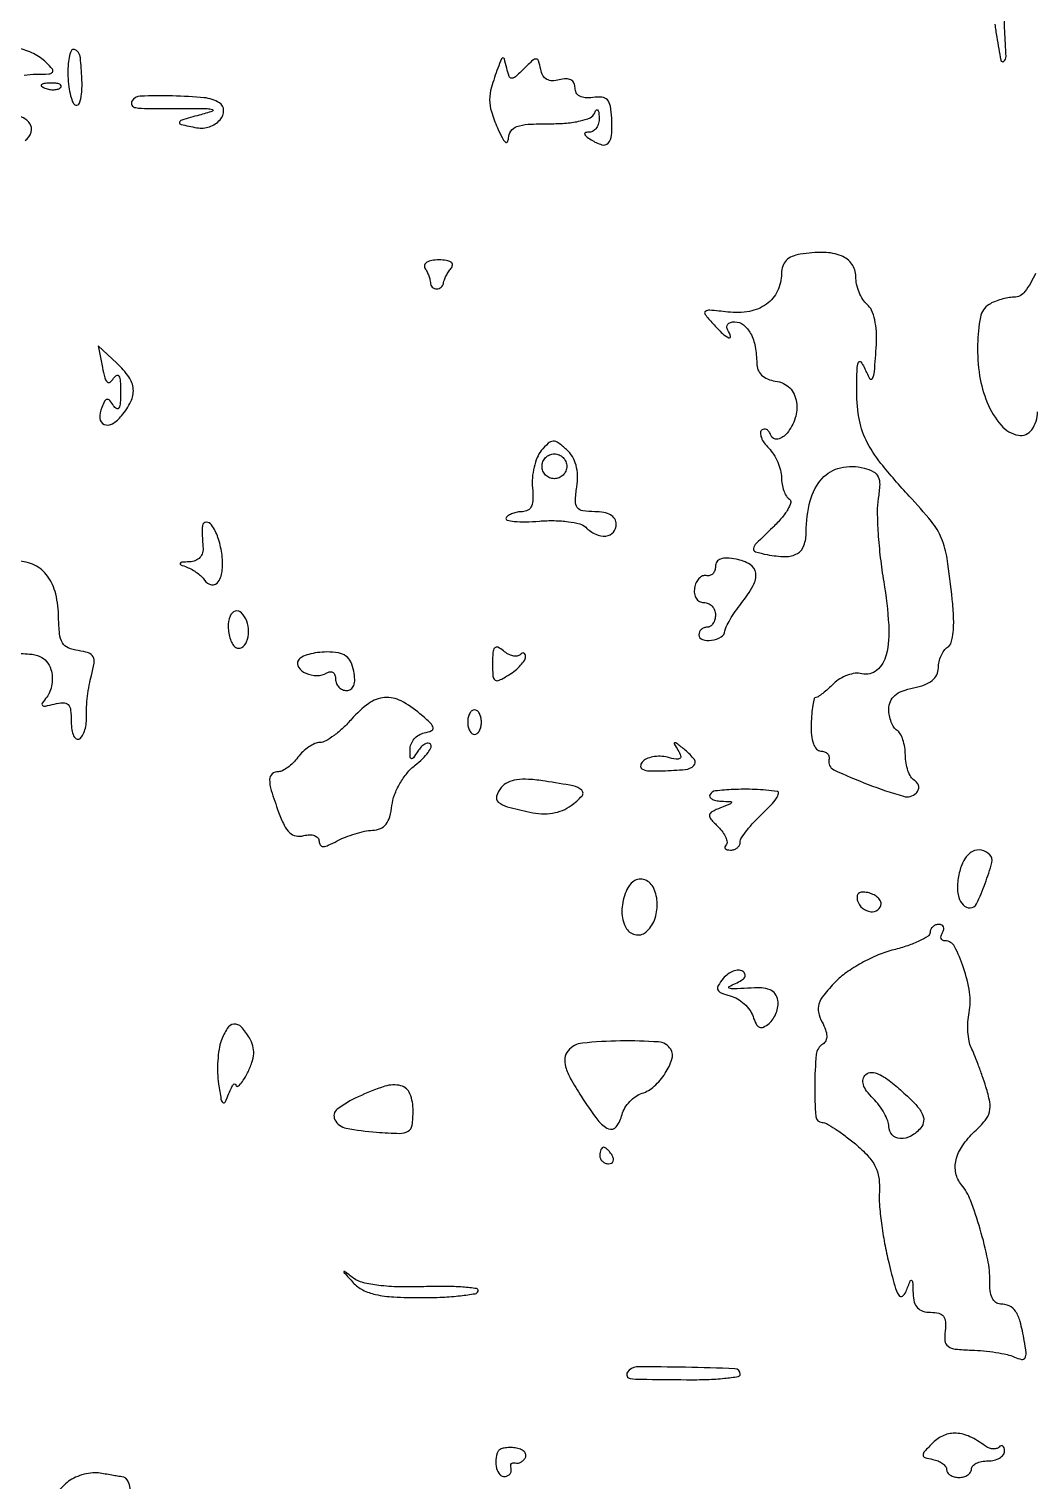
# Model space of a CAD drawing. Extents: x 0 to 5034, y 0 to 2560.
# Drawn here: x 3751.9 to 3873.6, y 794.6 to 970.5 of the extents above; entities that cross this region are included whole.
import ezdxf

# ---------------------------------------------------------------- set-up
doc = ezdxf.new("R2010")
doc.units = 0

msp = doc.modelspace()

# ---------------------------------------------------------------- linework, layer by layer
for points in [[(3868.829277, 971.071341, 0.006991), (3869.063263, 969.5, 0.007487), (3869.563766, 966.698293, 0.558886), (3869.920737, 966.564024, 0.242879), (3870.197081, 967.159098, 0.006016), (3870.030596, 970.25, -0.033484), (3870.032066, 971.585529, -0.118866)], [(3751.312371, 964.894358, -0.037625), (3752.714286, 965, 0.011345), (3754.265873, 965.035209, 0.203772), (3754.705233, 965.246046, 0.369108), (3754.710454, 965.615008, 0.026815), (3753.964286, 966.421352, 0.078514), (3752.426339, 967.505008, 0.067716), (3750.549615, 968.13086, 0.106449)], [(3751.40732, 956.968737, 0.187087), (3752.149881, 957.968234, 0.227095), (3751.954564, 959.056725, 0.151329), (3750.925, 959.833333, -0.174672)], [(3873.750839, 940.872287, -0.05662), (3872.480064, 938.66331, -0.235823), (3871.152175, 937.984687, 0.042044), (3870.420233, 937.916193, 0.026581), (3869.584874, 937.720163, 0.026632), (3868.778728, 937.437812, 0.043673), (3868.136759, 937.105683, 0.207044), (3867.093976, 935.574067, 0.042507), (3866.745084, 932.246518, 0.043068), (3866.996295, 928.478942, 0.060082), (3867.905089, 925.229135, 0.077828), (3869.587415, 922.473092, 0.173045), (3871.686848, 921.257854, 0.29412), (3873.315398, 921.927444, 0.153335), (3874, 924.107323, -0.064383)], [(3749.871715, 894.817666, -0.021789), (3751.937929, 894.756136, -0.079883), (3753.207719, 894.455112, -0.124231), (3754.011358, 893.857526, -0.094499), (3754.535332, 892.88868, -0.063835), (3754.691857, 892.027702, -0.0508), (3754.645395, 891.083599, -0.052285), (3754.415489, 890.202215, -0.083465), (3754.025468, 889.530687, 0.023483), (3753.486274, 888.815145, 0.373824), (3753.518994, 888.535968, 0.239386), (3753.857197, 888.442833, 0.013644), (3754.942849, 888.695306, -0.052517), (3756.013427, 888.858029, -0.215888), (3756.608054, 888.620979, -0.164481), (3756.919969, 887.958701, -0.028537), (3757, 886.557614, 0.034149), (3757.068351, 885.558006, 0.077159), (3757.285143, 884.832993, 0.152492), (3757.608093, 884.484393, 0.275277), (3757.984697, 884.490542, 0.129889), (3758.353834, 884.879787, 0.051006), (3758.643164, 885.566729, 0.046012), (3758.818835, 886.412662, 0.04251), (3758.843521, 887.299559, -0.030134), (3758.846734, 888.333, -0.014982), (3758.968835, 889.637613, -0.014813), (3759.176689, 890.986359, -0.021051), (3759.44688, 892.16891, 0.028055), (3759.762901, 893.64705, 0.162977), (3759.630997, 894.422057, 0.194413), (3759.075988, 894.884873, 0.042583), (3757.840178, 895.16891, -0.066625), (3756.629676, 895.508953, -0.15749), (3755.932947, 896.119196, -0.108883), (3755.576677, 897.186585, -0.023433), (3755.462254, 899.144343, 0.054842), (3755.110065, 902.038498, 0.099291), (3754.122198, 904.200469, 0.122704), (3752.550772, 905.524269, 0.114469), (3750.5, 906, -0.083709)]]:
    msp.add_lwpolyline(points, format="xyb")
for points in [[(3756.595221, 964.750598, 0.024402), (3756.694054, 963.487359, 0.034546), (3756.913562, 962.381426, 0.037023), (3757.207991, 961.546463, 0.221844), (3757.545221, 961.25, 0.40144), (3757.999424, 961.485861, 0.058105), (3758.241067, 962.607112, 0.035587), (3758.286961, 964.4394, 0.013393), (3758.1, 967, 0.0715), (3758.005486, 967.3822, 0.079924), (3757.809062, 967.706426, 0.089828), (3757.543886, 967.924139, 0.127548), (3757.25, 968.000598, 0.312919), (3756.964858, 967.803112, 0.039951), (3756.748284, 967.046157, 0.035294), (3756.612918, 965.996473, 0.021748)], [(3808.654758, 965.75, 0.018282), (3807.878069, 963.417698, 0.069669), (3807.65578, 961.903798, 0.077856), (3807.869945, 960.474397, 0.026444), (3808.606351, 958.5, 0.014993), (3809.161677, 957.319977, 0.088596), (3809.571486, 956.777047, 0.471662), (3809.823619, 956.811024, 0.133189), (3809.954896, 957.25, -0.146803), (3810.240072, 958.118419, -0.156998), (3810.950028, 958.658724, -0.071697), (3812.324855, 958.931589, -0.013195), (3814.916667, 959, 0.020037), (3816.975783, 959.082549, 0.036638), (3818.635995, 959.339206, 0.045015), (3819.829893, 959.73034, 0.197694), (3820.337719, 960.25, -0.051902), (3820.54862, 960.648042, -0.449116), (3820.724694, 960.672067, -0.185333), (3820.862835, 960.416573, -0.021021), (3820.921053, 959.75, -0.069928), (3820.857518, 959.080011, -0.088112), (3820.609622, 958.509564, -0.103835), (3820.22041, 958.125953, -0.14066), (3819.75, 957.984687, 0.054277), (3819.267095, 957.926117, 0.409565), (3819.155742, 957.750153, 0.180775), (3819.329562, 957.479528, 0.019534), (3819.952254, 957.05067, 0.065377), (3821.239597, 956.454834, 0.286291), (3822.015232, 956.656817, 0.176019), (3822.425046, 957.599945, 0.027064), (3822.44027, 959.676895, 0.031109), (3822.281121, 961.131436, 0.142847), (3821.912101, 961.885804, 0.186079), (3821.25717, 962.213656, 0.060173), (3820.154048, 962.187142, -0.051012), (3819.240208, 962.148466, -0.108686), (3818.56329, 962.340307, -0.145806), (3818.151297, 962.749718, -0.125393), (3818, 963.343522, 0.108875), (3817.869731, 963.934683, 0.168264), (3817.510141, 964.307607, 0.128868), (3816.913667, 964.437157, 0.053382), (3816.091193, 964.313596, -0.06441), (3815.229856, 964.203496, -0.128984), (3814.571054, 964.377382, -0.138346), (3814.111827, 964.840445, -0.079167), (3813.841193, 965.585809, 0.02404), (3813.591051, 966.615311, 0.319678), (3813.300866, 966.843116, 0.19987), (3812.876479, 966.689253, 0.010763), (3811.823018, 965.680182, -0.011354), (3810.771092, 964.674962, -0.195967), (3810.333681, 964.513824, -0.309339), (3810.024678, 964.741056, -0.025483), (3809.727776, 965.751589, 0.006717), (3809.444292, 966.869997, 0.339902), (3809.275662, 966.999209, 0.30589), (3809.090649, 966.873939, 0.005972)], [(3753.8125, 963.316886, 0.051402), (3754.359369, 963.160852, 0.05415), (3754.916927, 963.123424, 0.060344), (3755.402231, 963.202593, 0.126455), (3755.729167, 963.395833, 0.296942), (3755.77538, 963.614691, 0.208169), (3755.592839, 963.799335, 0.077125), (3755.112848, 963.910055, 0.028489), (3754.416667, 963.921053, 0.018894), (3753.670344, 963.862007, 0.168741), (3753.37858, 963.720685, 0.470617), (3753.395823, 963.538436, 0.054073)], [(3764.344437, 961.75, 0.282235), (3764.343249, 961.254163, 0.222511), (3764.799942, 960.951583, 0.035421), (3766.221249, 960.84272, 0.002141), (3770.5, 960.836944, -0.002338), (3773.463591, 960.831777, -0.093014), (3774.101299, 960.707866, -0.706111), (3774.094098, 960.509294, -0.010498), (3772.5, 960.04412, 0.004545), (3770.37101, 959.450267, 0.282019), (3770.117449, 959.172529, 0.406822), (3770.288549, 958.912841, 0.006305), (3772.206312, 958.518385, 0.132201), (3773.726596, 958.629001, 0.126163), (3775.017266, 959.486668, 0.186266), (3775.449091, 960.61682, 0.259044), (3774.930824, 961.542753, 0.116218), (3773.107438, 962.15141, 0.017803), (3769.260667, 962.363875, 0.01307), (3765.358941, 962.338261, 0.251494)], [(3845.25, 943.19945, 0.063398), (3844.280325, 942.924838, 0.100965), (3843.573266, 942.437108, 0.108856), (3843.147829, 941.741399, 0.083188), (3843, 940.85902, -0.111264), (3842.522741, 938.740857, -0.12692), (3841.193744, 937.149251, -0.111927), (3839.110719, 936.269409, -0.073368), (3836.495886, 936.190274, 0.005945), (3834.303833, 936.419801, 0.189379), (3833.79479, 936.272384, 0.416985), (3833.748898, 935.905564, 0.017477), (3834.68488, 934.795709, 0.016466), (3835.864841, 933.575166, 0.089292), (3836.626308, 933.06393, 0.6319), (3836.831353, 933.241583, 0.070952), (3836.5, 934, -0.126158), (3836.381334, 934.38013, -0.18888), (3836.490047, 934.70625, -0.147958), (3836.82415, 934.926045, -0.07215), (3837.333994, 935, -0.169007), (3838.39669, 934.630233, -0.103431), (3839.25545, 933.600205, -0.076502), (3839.815069, 931.998514, -0.045889), (3840, 929.987763, 0.097359), (3840.155512, 929.196685, 0.104299), (3840.597488, 928.545158, 0.093399), (3841.310777, 928.07719, 0.063408), (3842.25, 927.819551, -0.071291), (3843.227728, 927.534776, -0.090223), (3844.000243, 926.999757, -0.09019), (3844.535023, 926.226769, -0.071185), (3844.819768, 925.24834, -0.113654), (3844.657659, 923.351718, -0.087569), (3843.684136, 921.510146, -0.175332), (3842.552181, 920.796241, -0.377305), (3841.717262, 921.258929, 0.066075), (3841.49698, 921.687124, 0.117506), (3841.202995, 921.950093, 0.158868), (3840.885152, 922.008169, 0.153775), (3840.589286, 921.869048, 0.22212), (3840.443082, 921.512308, 0.08244), (3840.560454, 920.968824, 0.061476), (3840.909852, 920.329258, 0.040672), (3841.452381, 919.690476, -0.055194), (3842.044902, 918.950403, -0.038712), (3842.545387, 918.006324, -0.039129), (3842.887343, 917.014003, -0.063495), (3843, 916.130446, 0.043436), (3843.070821, 915.316761, 0.04467), (3843.28111, 914.535444, 0.048795), (3843.589642, 913.896262, 0.118043), (3843.95697, 913.526594, -0.338748), (3844.118695, 913.102082, -0.060665), (3843.757776, 912.27264, -0.04408), (3843.008502, 911.22245, -0.025071), (3841.935032, 910.088348, 0.004908), (3839.946947, 908.150733, 0.147982), (3839.619261, 907.543141, 0.387776), (3839.85725, 907.145281, 0.025753), (3841.265804, 906.800018, 0.041955), (3843.493488, 906.565198, 0.136429), (3844.918802, 906.929175, 0.1797), (3845.722791, 907.895444, 0.084797), (3846, 909.518234, -0.062295), (3846.476286, 913.326229, -0.121927), (3847.910147, 916.00466, -0.153844), (3850.163965, 917.329238, -0.121039), (3853.010908, 917.286897, -0.059914), (3854.128031, 916.846571, -0.162076), (3854.704158, 916.233438, -0.121625), (3854.889594, 915.273748, -0.027298), (3854.712457, 913.605293, 0.044272), (3854.593584, 911.95411, 0.012271), (3854.700583, 909.35593, 0.01229), (3854.967467, 906.407744, 0.01259), (3855.377338, 903.5, -0.025031), (3855.983872, 898.256589, -0.074708), (3855.681484, 894.66637, -0.157627), (3854.537968, 892.783745, -0.24642), (3852.732409, 892.362784, 0.093561), (3851.9339, 892.416829, 0.05459), (3850.996135, 892.199165, 0.051973), (3850.070363, 891.762202, 0.06021), (3849.303838, 891.160981, -0.01329), (3848.632931, 890.524823, -0.017894), (3847.990884, 889.987913, -0.015085), (3847.43709, 889.583707, -0.151221), (3847.166649, 889.5, 0.343425), (3846.974688, 889.350522, 0.018393), (3846.802357, 888.545137, 0.022439), (3846.666051, 887.495551, 0.013748), (3846.595221, 886.249402, 0.030535), (3846.637854, 884.907756, 0.062227), (3846.864578, 883.879934, 0.094123), (3847.245223, 883.228929, 0.216931), (3847.75, 882.999402, -0.087666), (3848.208172, 882.918673, -0.117277), (3848.559375, 882.687178, -0.128812), (3848.74769, 882.341085, -0.118756), (3848.75, 881.935673, 0.353738), (3849.328748, 880.735413, 0.0191), (3853.479798, 878.96419, 0.019773), (3857.777536, 877.513365, 0.274451), (3859.302156, 877.902156, 0.100903), (3859.56046, 878.292761, 0.131124), (3859.612626, 878.716868, 0.12768), (3859.446268, 879.118876, 0.092986), (3859.087132, 879.446149, -0.121487), (3858.669662, 879.872025, -0.047948), (3858.319345, 880.62037, -0.043791), (3858.080408, 881.538965, -0.041761), (3858, 882.5, 0.038534), (3857.926129, 883.457084, 0.041947), (3857.70625, 884.363811, 0.04604), (3857.384387, 885.096789, 0.128561), (3857, 885.5, -0.112462), (3856.616401, 885.87763, -0.050045), (3856.29375, 886.513994, -0.046062), (3856.074067, 887.286138, -0.046315), (3856, 888.084017, -0.099006), (3856.185005, 889.009174, -0.117659), (3856.707786, 889.727725, -0.089601), (3857.625509, 890.264024, -0.038202), (3859, 890.65, 0.039122), (3860.323501, 891.02428, 0.081222), (3861.254401, 891.552212, 0.107869), (3861.804085, 892.234873, 0.11627), (3862, 893.065983, -0.055194), (3862.082565, 893.811652, -0.049481), (3862.326984, 894.550608, -0.052516), (3862.686724, 895.174195, -0.097566), (3863.113137, 895.569923, 0.189159), (3863.557636, 896.162809, 0.042963), (3863.791304, 897.42154, 0.034118), (3863.842677, 899.164606, 0.01677), (3863.68234, 901.37894, 0.009904), (3863.05876, 906.316545, 0.062394), (3862.382953, 908.75782, 0.072492), (3861.161102, 910.798854, 0.015901), (3858.469843, 913.892501, -0.016501), (3855.048098, 917.835393, -0.0575), (3853.240751, 920.674563, -0.074091), (3852.369673, 923.450202, -0.041005), (3852.105721, 927, -0.006745), (3852.153224, 929.236697, -0.077354), (3852.318292, 930.099055, -0.577317), (3852.597255, 930.149853, -0.074616), (3853, 929.5, 0.025999), (3853.666363, 928.147706, 0.590247), (3854.012362, 928.149598, 0.105137), (3854.253473, 928.959376, 0.003695), (3854.491538, 932.237433, 0.031633), (3854.494483, 933.819657, 0.041354), (3854.286899, 935.250786, 0.047552), (3853.903426, 936.401253, 0.11584), (3853.367605, 937.109878, -0.079743), (3852.843541, 937.708695, -0.044262), (3852.401734, 938.575642, -0.042737), (3852.100968, 939.556898, -0.053049), (3852, 940.505868, 0.156168), (3851.522594, 941.997093, 0.143841), (3850.25384, 942.992822, 0.0934), (3848.146097, 943.405679, 0.039149)], [(3799.830179, 941.5, -0.028624), (3800.07599, 941.062101, -0.024099), (3800.286109, 940.573438, -0.02479), (3800.434423, 940.107753, -0.059657), (3800.484687, 939.75, 0.098492), (3800.547727, 939.463747, 0.095889), (3800.715814, 939.220312, 0.095899), (3800.962579, 939.057197, 0.098534), (3801.25, 939, 0.096288), (3801.542819, 939.056918, 0.087178), (3801.804667, 939.220312, 0.08695), (3801.99567, 939.463626, 0.095078), (3802.085037, 939.75, -0.066705), (3802.174782, 940.107257, -0.025612), (3802.388885, 940.573438, -0.024813), (3802.676079, 941.062068, -0.027943), (3803, 941.5, 0.167781), (3803.152835, 941.905723, 0.257301), (3802.984845, 942.231669, 0.115714), (3802.433509, 942.439718, 0.032619), (3801.510455, 942.5, 0.040187), (3800.649609, 942.430698, 0.094322), (3800.045708, 942.211111, 0.180541), (3799.782192, 941.883051, 0.225781)], [(3760.762565, 929.461728, 0.018337), (3761.044619, 928.232506, 0.136576), (3761.346592, 927.721462, 0.368), (3761.696315, 927.700317, 0.090506), (3762.118842, 928.15805, -0.118274), (3762.484083, 928.512522, -0.432199), (3762.760326, 928.432812, -0.103797), (3762.929781, 927.813587, -0.015067), (3762.969374, 926.5, -0.015318), (3762.929409, 925.195749, -0.102441), (3762.760068, 924.572829, -0.428083), (3762.484712, 924.489989, -0.122888), (3762.123851, 924.833846, 0.032626), (3761.656348, 925.474765, 0.262141), (3761.327558, 925.599506, 0.239924), (3761.029144, 925.385981, 0.028099), (3760.682837, 924.615871, 0.103437), (3760.471016, 923.305526, 0.290318), (3760.98093, 922.577462, 0.238714), (3761.97587, 922.651158, 0.084067), (3763.092862, 923.611892, 0.058231), (3764.220314, 925.346363, 0.138016), (3764.502266, 926.846652, 0.131805), (3763.963747, 928.319036, 0.051013), (3762.528165, 929.97354), (3760.256821, 932.107357)], [(3813.917182, 919.40021, 0.076257), (3813.413595, 918.56106, 0.039148), (3813.038499, 917.390197, 0.037755), (3812.834693, 916.096879, 0.046367), (3812.849166, 914.874982, -0.030265), (3812.907817, 913.542839, -0.096112), (3812.724372, 912.674278, -0.159154), (3812.297887, 912.183521, -0.135748), (3811.634383, 912, 0.045098), (3811.019953, 911.944468, 0.04549), (3810.427289, 911.779688, 0.049545), (3809.940374, 911.537773, 0.114766), (3809.654466, 911.25, 0.504843), (3809.761649, 910.982749, 0.039385), (3810.647931, 910.825478, 0.02924), (3811.994231, 910.773716, 0.014855), (3813.687439, 910.85801, -0.024301), (3815.49012, 910.913655, -0.028832), (3817.188599, 910.785377, -0.029693), (3818.580016, 910.514319, -0.134205), (3819.29199, 910.10801, 0.086631), (3820.501142, 909.258282, 0.137115), (3821.742073, 909.048835, 0.19211), (3822.639368, 909.521599, 0.178429), (3823, 910.5, 0.14309), (3822.816648, 911.12757, 0.120898), (3822.314417, 911.606514, 0.08713), (3821.492784, 911.903846, 0.043376), (3820.386501, 912, -0.03534), (3818.925908, 912.103364, -0.203459), (3818.276636, 912.494979, -0.171025), (3818.043838, 913.281274, -0.023705), (3818.213534, 915.001545, 0.042358), (3818.299252, 916.403579, 0.061199), (3818.118981, 917.630813, 0.068394), (3817.672667, 918.672849, 0.073629), (3816.970416, 919.526773, 0.02706), (3815.96399, 920.343059, 0.16877), (3815.338081, 920.531858, 0.179613), (3814.751881, 920.28618, 0.031453)], [(3817, 917.5, -0.099038), (3816.885486, 916.927543, -0.097945), (3816.559375, 916.440625, -0.097945), (3816.072457, 916.114514, -0.099038), (3815.5, 916, -0.099038), (3814.927543, 916.114514, -0.097945), (3814.440625, 916.440625, -0.097945), (3814.114514, 916.927543, -0.099038), (3814, 917.5, -0.099038), (3814.114514, 918.072457, -0.097945), (3814.440625, 918.559375, -0.097945), (3814.927543, 918.885486, -0.099038), (3815.5, 919, -0.099038), (3816.072457, 918.885486, -0.097945), (3816.559375, 918.559375, -0.097945), (3816.885486, 918.072457, -0.099038)], [(3772.884846, 910.309017, 0.032161), (3772.851929, 909.882879, 0.009337), (3772.855809, 909.223586, 0.009345), (3772.888017, 908.479335, 0.009859), (3772.947704, 907.75, -0.089007), (3772.892706, 907.029392, -0.119489), (3772.584696, 906.454109, -0.117064), (3772.041628, 906.075913, -0.083121), (3771.312858, 905.921053, 0.008367), (3770.374114, 905.86442, 0.267409), (3770.191259, 905.739435, 0.424644), (3770.251182, 905.577546, 0.012355), (3771, 905.271109, -0.036835), (3771.621085, 904.980712, -0.029007), (3772.246845, 904.580504, -0.029803), (3772.786887, 904.137883, -0.061713), (3773.138197, 903.721941, 0.207193), (3773.996743, 903.154398, 0.302914), (3774.799932, 903.506123, 0.123575), (3775.286208, 904.954647, 0.055985), (3775.217973, 906.968211, 0.045127), (3774.757161, 908.885078, 0.070998), (3773.99484, 910.393744, 0.254121), (3773.342261, 910.719876, 0.363657)], [(3835, 905.361328, -0.083928), (3834.915327, 904.860439, -0.11376), (3834.671833, 904.473328, -0.128068), (3834.308328, 904.261305, -0.123988), (3833.882837, 904.25, 0.156324), (3833.434207, 904.209522, 0.10429), (3833.007374, 903.9125, 0.08443), (3832.667125, 903.400525, 0.062947), (3832.47132, 902.75, 0.076994), (3832.462557, 902.073704, 0.107267), (3832.671978, 901.507816, 0.124256), (3833.067585, 901.135269, 0.127723), (3833.588484, 901, -0.105426), (3834.12705, 900.885166, -0.099231), (3834.585367, 900.559375, -0.096319), (3834.89257, 900.072598, -0.092998), (3835, 899.5, -0.064853), (3834.925306, 898.926543, -0.082425), (3834.70625, 898.440625, -0.098894), (3834.381354, 898.115568, -0.148195), (3834, 898, 0.089971), (3833.618216, 897.930741, 0.095344), (3833.29375, 897.732242, 0.099759), (3833.076658, 897.436237, 0.108912), (3833, 897.088484, 0.327541), (3833.427675, 896.505669, 0.113995), (3834.528764, 896.419975, 0.096202), (3835.681108, 896.829099, 0.238144), (3836.151564, 897.562672, -0.091761), (3836.299942, 898.06785, -0.016779), (3836.770825, 898.925212, -0.01754), (3837.398813, 899.903069, -0.015142), (3838.12407, 900.884859, 0.037747), (3839.576694, 903.049437, 0.159202), (3839.883056, 904.561987, 0.235459), (3839.201848, 905.605356, 0.08546), (3837.5, 906.244751, 0.034745), (3836.391041, 906.377818, 0.097718), (3835.621346, 906.265536, 0.160129), (3835.170978, 905.917994, 0.150112)], [(3776, 898.059017, 0.043058), (3776.067676, 897.274597, 0.044476), (3776.268661, 896.522156, 0.048612), (3776.563496, 895.907185, 0.118809), (3776.91459, 895.552786, 0.281404), (3777.640231, 895.549191, 0.159488), (3778.233526, 896.238303, 0.099695), (3778.476617, 897.464071, 0.087583), (3778.245704, 898.75, 0.103493), (3777.624095, 899.744467, 0.283335), (3776.854958, 899.943894, 0.237432), (3776.218641, 899.333353, 0.085164)], [(3808, 893.613971, 0.016896), (3808.051828, 892.080664, 0.228506), (3808.321361, 891.606483, 0.274046), (3808.823804, 891.571422, 0.023243), (3810, 892.232073, 0.030764), (3810.765502, 892.77829, 0.03653), (3811.4125, 893.386241, 0.039589), (3811.867455, 893.967225, 0.147353), (3812, 894.407213, 0.0792), (3811.951288, 894.71281, 0.220394), (3811.806715, 894.868001, 0.218556), (3811.593793, 894.858756, 0.078073), (3811.342009, 894.675343, -0.171918), (3810.989854, 894.507446, -0.082297), (3810.483088, 894.537806, -0.066538), (3809.904134, 894.753708, -0.050768), (3809.342009, 895.131121, 0.060252), (3808.667281, 895.565855, 0.336553), (3808.271688, 895.486782, 0.16451), (3808.048338, 894.955726, 0.018007)], [(3784.495635, 893.992937, 0.297747), (3784.516734, 893.155968, 0.138857), (3785.390463, 892.433576, 0.101278), (3786.75669, 892.13802, 0.142134), (3787.952113, 892.470404, -0.111686), (3788.351077, 892.60756, -0.183658), (3788.692183, 892.51879, -0.159029), (3788.921438, 892.209275, -0.080699), (3789, 891.725684, 0.094416), (3789.101261, 891.194211, 0.096738), (3789.390531, 890.742336, 0.098955), (3789.822181, 890.439858, 0.103862), (3790.329468, 890.333333, 0.153591), (3790.856857, 890.499252, 0.150947), (3791.19865, 890.938229, 0.097729), (3791.321585, 891.667101, 0.040306), (3791.212891, 892.666667, 0.061743), (3790.847636, 893.798298, 0.129607), (3790.261259, 894.503986, 0.113852), (3789.347007, 894.882977, 0.041586), (3787.94244, 895, 0.032886), (3786.815636, 894.925808, 0.03821), (3785.764873, 894.704175, 0.041713), (3784.925617, 894.380937, 0.142505)], [(3790.956366, 886.883476, -0.025182), (3789.91394, 885.800455, -0.028964), (3788.813316, 884.880483, -0.030001), (3787.804677, 884.222052, -0.124851), (3787.110243, 884.02991, 0.097063), (3786.485724, 883.893507, 0.044912), (3785.752835, 883.494724, 0.042201), (3785.033236, 882.921759, 0.045691), (3784.440854, 882.25, -0.036686), (3783.871412, 881.580362, -0.038705), (3783.219685, 881.014063, -0.041848), (3782.584563, 880.620847, -0.118224), (3782.080611, 880.5, 0.175777), (3781.320349, 880.224205, 0.223046), (3781.008679, 879.555054, 0.075298), (3781.214171, 878.225377, 0.010834), (3782.095362, 875.612827, 0.026929), (3782.773249, 874.013133, 0.091148), (3783.444676, 873.104641, 0.143014), (3784.211673, 872.716535, 0.110476), (3785.152605, 872.750158, -0.05772), (3785.859597, 872.850125, -0.093384), (3786.457328, 872.753005, -0.129099), (3786.852049, 872.480591, -0.179372), (3787, 872.081448, 0.149394), (3787.139812, 871.62396, 0.252984), (3787.485734, 871.442973, 0.101059), (3788.123507, 871.582225, 0.018751), (3789.208022, 872.11133, -0.029024), (3790.202581, 872.571512, -0.020423), (3791.367269, 872.976303, -0.020684), (3792.517423, 873.272794, -0.040095), (3793.458022, 873.396514, 0.086984), (3794.422503, 873.616415, 0.127555), (3795.111004, 874.141379, 0.099514), (3795.566388, 875.044015, 0.038866), (3795.832955, 876.421332, -0.06239), (3796.140418, 877.688143, -0.040026), (3796.789454, 879.057074, -0.039657), (3797.659901, 880.323924, -0.055806), (3798.635618, 881.285337, 0.0257), (3799.538414, 882.073811, 0.042669), (3800.201532, 882.835665, 0.054574), (3800.566897, 883.470998, 0.308857), (3800.498289, 883.835044, 0.215969), (3800.193714, 883.949685, 0.112117), (3799.796291, 883.831645, 0.077143), (3799.361566, 883.490056, 0.046759), (3798.96094, 882.97104, -0.01105), (3798.423575, 882.161513, -0.302994), (3798.197055, 882.072538, -0.336371), (3798.046837, 882.24812, -0.012403), (3798.015313, 883.176676, -0.098618), (3798.141795, 883.843442, -0.081202), (3798.518561, 884.463351, -0.07939), (3799.082659, 884.942533, -0.087443), (3799.75, 885.202364, 0.047293), (3800.638536, 885.46884, 0.367667), (3800.823625, 885.82414, 0.149171), (3800.520876, 886.352224, 0.010119), (3799.219727, 887.525688, 0.059477), (3796.941575, 889.066908, 0.139276), (3794.943652, 889.470262, 0.13768), (3793.01686, 888.764304, 0.057565)], [(3805, 886.5, 0.053595), (3805.06169, 885.926139, 0.073362), (3805.244792, 885.440625, 0.093122), (3805.515341, 885.114688, 0.17482), (3805.833333, 885, 0.17482), (3806.151326, 885.114688, 0.093122), (3806.421875, 885.440625, 0.073362), (3806.604977, 885.926139, 0.053595), (3806.666667, 886.5, 0.053595), (3806.604977, 887.073861, 0.073362), (3806.421875, 887.559375, 0.093122), (3806.151326, 887.885312, 0.17482), (3805.833333, 888, 0.17482), (3805.515341, 887.885312, 0.093122), (3805.244792, 887.559375, 0.073362), (3805.06169, 887.073861, 0.053595)], [(3830.464413, 883.092476, -0.047252), (3830.788573, 882.417935, -0.346225), (3830.685509, 882.099557, -0.194294), (3830.248207, 882.007581, -0.019822), (3829.19314, 882.239242, 0.056561), (3828.311669, 882.365957, 0.055124), (3827.416284, 882.293846, 0.059945), (3826.640831, 882.045236, 0.112351), (3826.120736, 881.646765, 0.17462), (3825.938312, 881.143139, 0.302078), (3826.174639, 880.786298, 0.091447), (3826.999621, 880.60465, 0.01591), (3828.601246, 880.60061, 0.016291), (3831.35433, 880.771176, 0.163481), (3832.392364, 881.232928, 0.389671), (3832.454217, 881.958765, 0.057814), (3831.332208, 883.107499, 0.003662), (3830.319879, 883.916701, 0.172771), (3830.074674, 883.999283, 0.565575), (3830.007575, 883.883182, 0.009252)], [(3809.068199, 878.582175, 0.096556), (3808.504212, 877.550313, 0.299506), (3808.708961, 876.822731, 0.113522), (3809.794903, 876.245739, 0.012855), (3812.519457, 875.588778, 0.041167), (3813.942099, 875.404793, 0.051334), (3815.271862, 875.479674, 0.0553), (3816.473805, 875.811438, 0.062975), (3817.517885, 876.389419, 0.046016), (3818.833285, 877.550907, 0.414386), (3818.812305, 878.245387, 0.142907), (3817.783254, 878.769419, 0.008829), (3814.366757, 879.353989, 0.021393), (3812.383361, 879.571086, 0.052772), (3810.922174, 879.513776, 0.074932), (3809.847384, 879.188084, 0.108992)], [(3834.345785, 877.75, 0.244021), (3834.323974, 877.4604, 0.156175), (3834.549612, 877.199666, 0.086213), (3835.030077, 877.010217, 0.041211), (3835.690983, 876.929715, -0.004385), (3836.853417, 876.874338, -0.420742), (3836.952823, 876.760519, -0.283524), (3836.842937, 876.610173, -0.003173), (3835.627489, 876.123654, 0.025889), (3834.576303, 875.646426, 0.24598), (3834.302222, 875.254677, 0.21208), (3834.447947, 874.766111, 0.019393), (3835.32987, 873.812987, -0.037452), (3835.887748, 873.164631, -0.056255), (3836.260292, 872.518875, -0.073847), (3836.408086, 871.970922, -0.22925), (3836.285714, 871.619048, 0.125392), (3836.146212, 871.384153, 0.258189), (3836.19122, 871.181845, 0.159886), (3836.428169, 871.043185, 0.053143), (3836.833333, 871, 0.080816), (3837.278948, 871.0725, 0.091685), (3837.657292, 871.281862, 0.100723), (3837.910253, 871.593564, 0.120826), (3838, 871.959531, -0.146092), (3838.154384, 872.476633, -0.020978), (3838.804811, 873.383463, -0.02234), (3839.690667, 874.416524, -0.017406), (3840.739782, 875.459531, 0.019192), (3841.72256, 876.44359, 0.041067), (3842.384004, 877.288363, 0.076522), (3842.652233, 877.87408, 0.461336), (3842.489782, 878.117874, 0.018736), (3839.754739, 878.340078, 0.022188), (3837.161476, 878.338079, 0.01724), (3835.000757, 878.165685, 0.229624)], [(3864.577814, 868.454011, 0.045962), (3864.305771, 866.702011, 0.084773), (3864.459247, 865.27253, 0.127559), (3865.000423, 864.348561, 0.199382), (3865.839779, 864, 0.290189), (3866.628488, 864.49984, 0.021633), (3867.660569, 866.955916, 0.021952), (3868.475802, 869.495183, 0.269279), (3868.224601, 870.442065, 0.147773), (3867.203381, 870.989366, 0.176207), (3866.129082, 870.826693, 0.133203), (3865.19019, 869.927217, 0.074157)], [(3824.079781, 865.733345, 0.089405), (3823.675994, 863.548685, 0.124077), (3824.151977, 861.624186, 0.212502), (3825.260574, 860.759048, 0.23853), (3826.569739, 861.057878, 0.131467), (3827.611489, 862.527525, 0.093348), (3827.95305, 864.528765, 0.102666), (3827.540082, 866.360662, 0.197003), (3826.461615, 867.376356, 0.113673), (3825.747898, 867.476959, 0.130105), (3825.100991, 867.244407, 0.101672), (3824.540197, 866.659431, 0.050179)], [(3852.218166, 864.845503, 0.139121), (3852.825283, 863.95468, 0.144703), (3853.800731, 863.532228, 0.193087), (3854.657365, 863.760286, 0.222662), (3855.052821, 864.5, 0.153371), (3854.947923, 864.908094, 0.080237), (3854.600154, 865.307742, 0.067404), (3854.071665, 865.63905, 0.055333), (3853.437653, 865.845503, 0.058438), (3852.766066, 865.904421, 0.165894), (3852.33175, 865.741918, 0.209098), (3852.147553, 865.380834, 0.095591)], [(3861, 861.014398, -0.257891), (3860.753382, 860.568053, -0.029325), (3859.706524, 859.992616, -0.029592), (3858.283776, 859.41642, -0.019742), (3856.596678, 858.920027, 0.037941), (3854.713532, 858.290702, 0.026488), (3852.697497, 857.313543, 0.026829), (3850.853324, 856.162639, 0.048848), (3849.50705, 855.007359, 0.021208), (3848.126471, 853.438258, 0.090576), (3847.532519, 852.347158, 0.133268), (3847.479433, 851.34396, 0.069936), (3847.913076, 850.162418, -0.034995), (3848.329664, 849.233148, -0.079618), (3848.476478, 848.480219, -0.116952), (3848.360551, 847.905892, -0.147354), (3848.002704, 847.501671, 0.234609), (3847.217146, 846.238434, 0.021778), (3847.020784, 842.458924, 0.020472), (3847.142463, 838.725419, 0.392841), (3847.923275, 838, -0.129153), (3848.448302, 837.862082, -0.015368), (3849.48617, 837.233585, -0.017522), (3850.692353, 836.390064, -0.013548), (3851.947255, 835.390929, -0.030541), (3853.458428, 833.952994, -0.070533), (3854.352181, 832.669674, -0.081079), (3854.782567, 831.305909, -0.051755), (3854.84999, 829.640929, 0.03571), (3854.863326, 828.061372, 0.01266), (3855.100697, 825.812242, 0.01249), (3855.487023, 823.347035, 0.014371), (3855.981462, 821.017769, 0.007274), (3856.708193, 818.200534, 0.068656), (3857.197856, 817.055486, 0.428987), (3857.636186, 816.957875, 0.152937), (3858.085167, 817.517769, -0.003745), (3858.597258, 818.800368, -0.390877), (3858.755379, 818.874462, -0.314803), (3858.874554, 818.718926, -0.003153), (3858.929715, 817.25, 0.058071), (3859.081847, 816.224254, 0.12451), (3859.470422, 815.531198, 0.133034), (3860.121741, 815.134075, 0.070874), (3861.062858, 815, -0.059382), (3862.044493, 814.883005, -0.169728), (3862.613866, 814.515236, -0.15432), (3862.861957, 813.845626, -0.046723), (3862.812858, 812.75, 0.059561), (3862.78958, 811.536562, 0.212995), (3863.165829, 810.878695, 0.133562), (3864.051414, 810.539272, 0.019302), (3866, 810.418589, -0.017943), (3867.46467, 810.331871, -0.016179), (3868.971156, 810.138939, -0.016448), (3870.309908, 809.877827, -0.048319), (3871.199678, 809.580911, 0.052959), (3872.077385, 809.297021, 0.320513), (3872.490923, 809.478398, 0.164544), (3872.621001, 810.085821, 0.016047), (3872.397494, 811.592249, 0.018198), (3871.895355, 813.88314, 0.082214), (3871.343699, 815.131073, 0.144268), (3870.590293, 815.770764, 0.104729), (3869.507866, 816, -0.171347), (3868.946116, 816.198331, -0.114352), (3868.521475, 816.74066, -0.077983), (3868.26889, 817.616017, -0.038442), (3868.212688, 818.775785, 0.058402), (3867.982707, 821.375107, 0.019955), (3867.063763, 825.053292, 0.01869), (3865.885843, 828.582888, 0.084666), (3864.795859, 830.45, -0.123157), (3864.114155, 831.853142, -0.112798), (3864.142257, 833.461523, -0.09048), (3864.915616, 835.181337, -0.053439), (3866.387303, 836.894126, 0.03137), (3867.655957, 838.245362, 0.111579), (3868.18929, 839.298087, 0.109852), (3868.22243, 840.487088, 0.029926), (3867.753259, 842.31844, 0.006406), (3867.306358, 843.651628, 0.005696), (3866.808163, 845.026487, 0.005724), (3866.33171, 846.253134, 0.017479), (3865.970143, 847.069602, -0.069063), (3865.713339, 847.860568, -0.029477), (3865.583098, 848.967802, -0.02847), (3865.581607, 850.183017, -0.033308), (3865.722262, 851.327437, 0.084772), (3865.770446, 853.767719, 0.04342), (3865.051969, 856.752972, 0.040978), (3863.952867, 859.317634, 0.277837), (3862.819663, 860, -0.128773), (3862.512954, 860.080324, -0.189502), (3862.338962, 860.29375, -0.146055), (3862.332704, 860.617335, -0.070831), (3862.5, 861, 0.082592), (3862.656512, 861.3821, 0.161196), (3862.6254, 861.70625, 0.182303), (3862.413961, 861.921712, 0.108972), (3862.059017, 862, 0.091938), (3861.654737, 861.925029, 0.09599), (3861.311086, 861.710479, 0.099426), (3861.081113, 861.390442, 0.106624)], [(3835.948856, 855.438375, 0.036393), (3835.341631, 854.587759, 0.237783), (3835.300774, 854.080197, 0.207218), (3835.688683, 853.699837, 0.027793), (3836.80243, 853.341415, -0.068833), (3837.663511, 852.984211, -0.051999), (3838.48899, 852.376533, -0.05277), (3839.157605, 851.624688, -0.078686), (3839.550979, 850.83938, 0.037972), (3839.917103, 849.931275, 0.176571), (3840.319258, 849.547428, 0.219486), (3840.815507, 849.55713, 0.060337), (3841.489202, 849.991039, 0.074936), (3841.976045, 850.536715, 0.053598), (3842.348427, 851.266556, 0.053548), (3842.557488, 852.059754, 0.07433), (3842.559194, 852.793688, 0.118193), (3842.242385, 853.583763, 0.14371), (3841.619098, 854.076228, 0.087945), (3840.571013, 854.297184, 0.025158), (3838.90409, 854.26723, -0.006342), (3837.232105, 854.174191, -0.104662), (3836.684014, 854.265828, -0.628147), (3836.669035, 854.465559, -0.031791), (3837.433624, 854.844728, 0.039133), (3838.165893, 855.22135, 0.122364), (3838.55022, 855.61453, 0.233925), (3838.576633, 855.986393, 0.158443), (3838.29693, 856.316487, 0.145874), (3837.791656, 856.452997, 0.0832), (3837.165678, 856.331407, 0.070788), (3836.517191, 855.977804, 0.059451)], [(3775.156516, 847.894067, 0.050398), (3774.889668, 846.864493, 0.023103), (3774.74179, 845.483756, 0.022603), (3774.719143, 844.003366, 0.028965), (3774.838645, 842.646022, 0.006113), (3775.127309, 840.833728, 0.165442), (3775.35616, 840.412915, 0.501878), (3775.623726, 840.463128, 0.020724), (3776.079619, 841.501955, -0.018612), (3776.386379, 842.209056, -0.066968), (3776.655337, 842.619324, -0.328522), (3776.830689, 842.658896, -0.274902), (3776.944457, 842.5, 0.438884), (3777.105037, 842.375674, 0.165791), (3777.38616, 842.528125, 0.048849), (3777.822632, 843.105053, 0.017696), (3778.32873, 844, 0.035278), (3778.875622, 845.262591, 0.070293), (3779.089303, 846.328359, 0.08255), (3778.985273, 847.294969, 0.067699), (3778.573441, 848.25, 0.051872), (3777.574971, 849.574459, 0.235453), (3776.696457, 849.90382, 0.231764), (3775.894495, 849.401836, 0.050473)], [(3817.158923, 846.691491, 0.141454), (3816.774521, 845.811107, 0.102858), (3816.854348, 844.739523, 0.058305), (3817.457465, 843.296268, 0.015739), (3818.742598, 841.170621, 0.016602), (3820.770391, 838.259752, 0.128438), (3822.055864, 837.233653, 0.351923), (3822.991999, 837.481275, 0.095199), (3823.70159, 838.966881, -0.072154), (3824.038389, 839.763851, -0.052373), (3824.620946, 840.532488, -0.052608), (3825.346669, 841.159409, -0.075149), (3826.109032, 841.534605, 0.108305), (3827.594349, 842.391167, 0.063663), (3828.928578, 843.959963, 0.067652), (3829.732775, 845.657067, 0.218637), (3829.583332, 846.865165, 0.242298), (3828.108591, 847.752756, 0.020085), (3823.495204, 847.873599, 0.0214), (3818.889325, 847.61184, 0.197123)], [(3859.871342, 837.344976, -0.092865), (3858.682772, 836.35825, -0.137787), (3857.374031, 836.046529, -0.196691), (3856.399141, 836.491802, -0.190746), (3856, 837.5, 0.092163), (3855.868302, 838.208416, 0.03551), (3855.441875, 839.1175, 0.033664), (3854.827086, 840.062254, 0.035315), (3854.1, 840.9, -0.034812), (3853.310967, 841.807279, -0.088338), (3852.916872, 842.583128, -0.133128), (3852.897586, 843.246327, -0.138315), (3853.21741, 843.81741, -0.215307), (3853.881394, 844.06829, -0.093926), (3854.81447, 843.829856, -0.055383), (3856.041193, 843.080885, -0.01988), (3857.611197, 841.762386, -0.016873), (3859.25767, 840.159311, -0.073153), (3860.046637, 839.051753, -0.143939), (3860.214294, 838.165691, -0.149554)], [(3791.724689, 841.103905, 0.05178), (3789.212488, 839.609539, 0.368347), (3788.920344, 838.332268, 0.228002), (3790.284053, 837.313821, 0.030123), (3793.959023, 836.822535, 0.011084), (3796.770013, 836.680456, 0.140088), (3797.78732, 836.940252, 0.228928), (3798.26812, 837.654781, 0.035121), (3798.394835, 839.412009, 0.092643), (3798.01285, 841.476174, 0.243297), (3796.91946, 842.446296, 0.142181), (3794.967602, 842.379797, 0.029165)], [(3821, 834, 0.105053), (3821.081062, 833.618444, 0.099167), (3821.311086, 833.29375, 0.09642), (3821.654762, 833.076123, 0.093332), (3822.059017, 833, 0.108972), (3822.413961, 833.078288, 0.182303), (3822.6254, 833.29375, 0.161196), (3822.656512, 833.6179, 0.082592), (3822.5, 834, 0.029505), (3822.231006, 834.382774, 0.035638), (3821.933975, 834.70625, 0.038439), (3821.65171, 834.934461, 0.151918), (3821.440983, 835, 0.210953), (3821.272352, 834.92554, 0.081139), (3821.129539, 834.70625, 0.061769), (3821.032345, 834.382849, 0.042167)], [(3791.146825, 818.584121, 0.090764), (3792.29866, 817.707532, 0.063572), (3793.838345, 817.158517, 0.041198), (3796.043326, 816.863062, 0.012714), (3799.396825, 816.777778, 0.011158), (3801.945727, 816.834667, 0.017425), (3804.133755, 817.00893, 0.011847), (3805.888832, 817.252707, 0.282546), (3806.25, 817.56468, 0.464147), (3806.060845, 817.865386, 0.014522), (3804.425597, 818.047888, 0.018866), (3802.28306, 818.143026, 0.010722), (3799.688203, 818.104633, -0.014292), (3796.703432, 818.081785, -0.024614), (3794.224747, 818.255939, -0.0287), (3792.308534, 818.5982, -0.102723), (3791.188203, 819.124074, 0.001292), (3790.070445, 819.958043, 0.590202), (3790.002815, 819.927194, 0.205944), (3790.048974, 819.792312, 0.000825)], [(3824.344738, 807.75, 0.243578), (3824.30826, 807.264511, 0.266162), (3824.682283, 806.981545, 0.028863), (3825.99526, 806.889874, 0.000862), (3831.5, 806.833333, 0.010313), (3833.992205, 806.863436, 0.017076), (3836.090768, 807.003937, 0.011134), (3837.756836, 807.210355, 0.372009), (3838.000486, 807.492126, 0.402119), (3837.364302, 808.156159, 0.005817), (3831.392897, 808.338435, 0.006558), (3825.451088, 808.372699, 0.258167)], [(3861.350346, 799.20751, 0.01015), (3860.324807, 798.13948, 0.184698), (3860.152911, 797.708518, 0.332214), (3860.364059, 797.417236, 0.027955), (3861.321407, 797.176676, -0.050427), (3861.96354, 796.984318, -0.062145), (3862.506913, 796.676117, -0.07423), (3862.875771, 796.305134, -0.159927), (3863, 795.926676, 0.159035), (3863.115339, 795.573227, 0.096938), (3863.440625, 795.272211, 0.0787), (3863.926367, 795.068948, 0.059882), (3864.5, 795, 0.064853), (3865.073457, 795.074694, 0.082425), (3865.559375, 795.29375, 0.098894), (3865.884432, 795.618646, 0.148195), (3866, 796, -0.191087), (3866.151477, 796.381882, -0.088204), (3866.5875, 796.70625, -0.068025), (3867.234582, 796.926307, -0.048028), (3868, 797, 0.056395), (3868.765012, 797.086561, 0.075828), (3869.4125, 797.342708, 0.095027), (3869.846616, 797.721587, 0.167478), (3870, 798.166667, 0.057388), (3869.953729, 798.56848, 0.172529), (3869.806715, 798.79734, 0.253554), (3869.592176, 798.832285, 0.113033), (3869.342009, 798.675343, -0.137343), (3869.007989, 798.487443, -0.085423), (3868.556526, 798.456238, -0.07406), (3868.058645, 798.582982, -0.064167), (3867.592009, 798.853441, 0.053943), (3865.820685, 799.928892, 0.095592), (3864.169851, 800.345624, 0.112854), (3862.673414, 800.091691, 0.098453)], [(3808.689105, 798.160933, 0.088272), (3808.40368, 797.143033, 0.089303), (3808.488704, 796.093507, 0.116721), (3808.892995, 795.338014, 0.241199), (3809.5, 795.1, 0.093907), (3809.862485, 795.206961, 0.113761), (3810.132812, 795.435, 0.119228), (3810.267928, 795.749164, 0.11039), (3810.25, 796.1, -0.074377), (3810.209901, 796.425793, -0.158734), (3810.29375, 796.662188, -0.195368), (3810.48449, 796.773747, -0.116802), (3810.75, 796.75, 0.119775), (3811.074255, 796.722915, 0.082027), (3811.426562, 796.839185, 0.074647), (3811.752654, 797.077679, 0.071471), (3812, 797.404671, 0.190302), (3812.047174, 797.76891, 0.144347), (3811.840229, 798.118872, 0.097128), (3811.386068, 798.401342, 0.054312), (3810.753971, 798.565604, 0.037204), (3810.062215, 798.615048, 0.047663), (3809.427179, 798.55244, 0.05567), (3808.93331, 798.397093, 0.178187)], [(3756.673856, 794.525178, 0.08533), (3755.386802, 793.175017, 0.087219), (3754.636557, 791.48242, 0.095966), (3754.54791, 789.775373, 0.133281), (3755.147602, 788.374431, 0.239946), (3756.263384, 787.86224, 0.044365), (3758.575897, 788.162952, 0.042961), (3761.23235, 788.995919, 0.045386), (3763.65612, 790.259092, 0.216012), (3764.249785, 791.17685, 0.064293), (3764.284452, 792.886805, 0.066556), (3763.890121, 794.490852, 0.276767), (3763.133369, 795.07431, -0.010416), (3762.770782, 795.124528, -0.001877), (3762.098552, 795.234535, -0.002024), (3761.312149, 795.369535, -0.00183), (3760.5, 795.515408, 0.067625), (3759.600899, 795.557097, 0.041158), (3758.55107, 795.375827, 0.040536), (3757.519865, 795.017679, 0.056001)]]:
    msp.add_lwpolyline(points, format="xyb", close=True)

doc.saveas('drawing.dxf')
